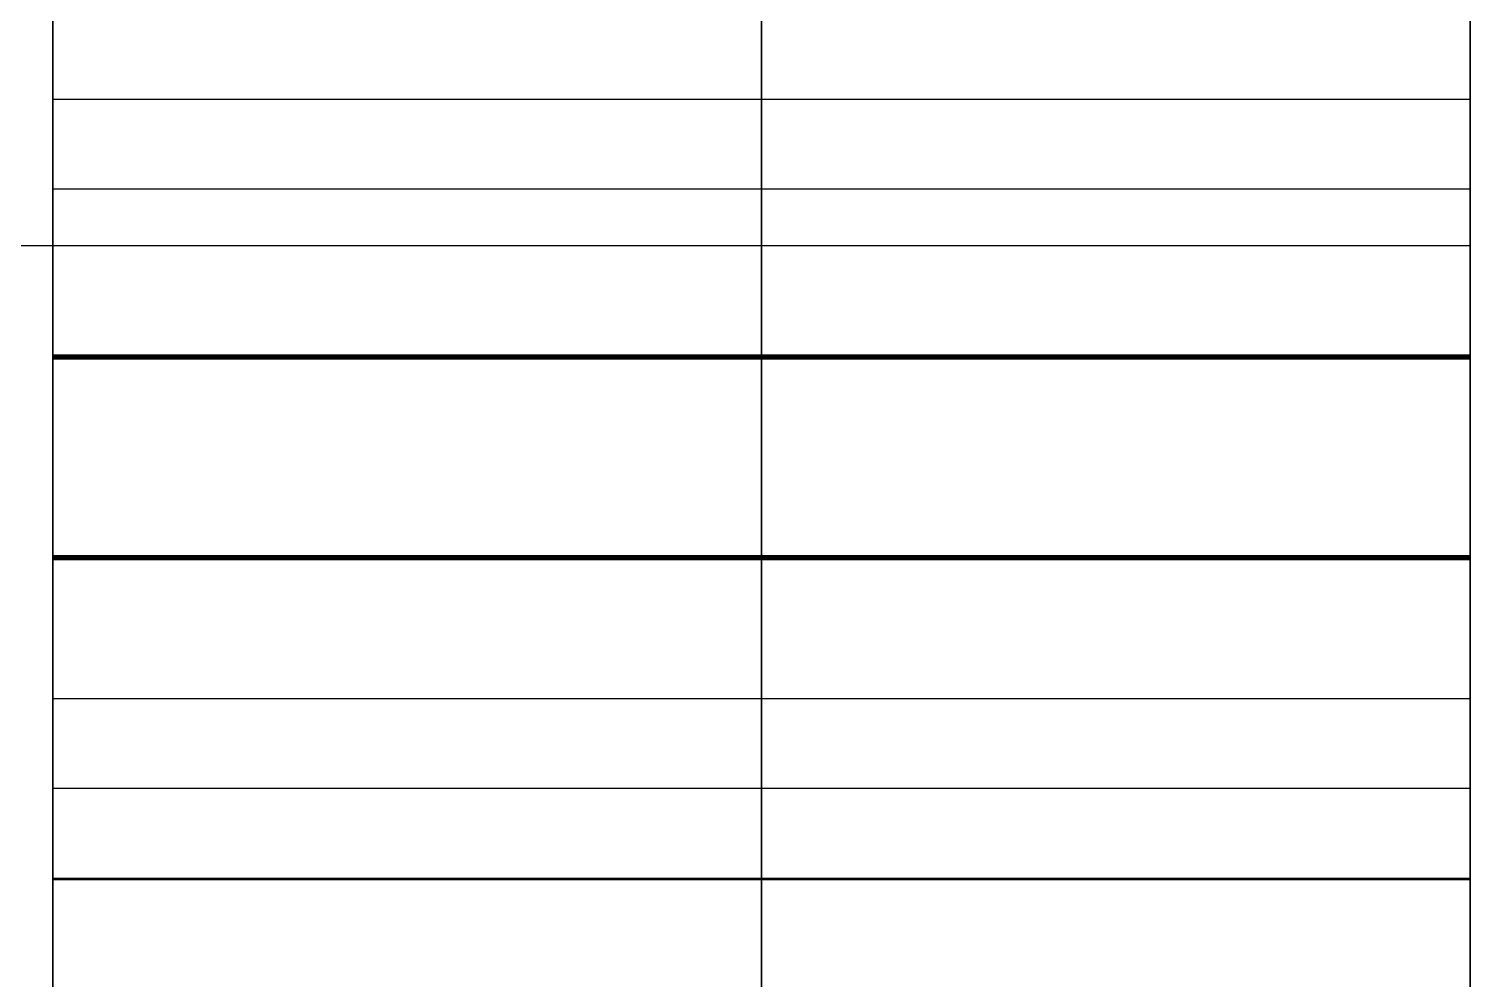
# Model space of a CAD drawing. Header units: millimetres. Extents: x -85 to 1059, y -155 to 155.
# Drawn here: x 1000.39 to 1007, y 2.64 to 6.99 of the extents above; entities that cross this region are included whole.
import ezdxf

# ---------------------------------------------------------------- set-up
doc = ezdxf.new("R2010")
doc.units = ezdxf.units.MM
doc.header["$MEASUREMENT"] = 0
doc.layers.add('Default', color=7, linetype='Continuous', true_color=0x000000)

msp = doc.modelspace()

# ---------------------------------------------------------------- linework, layer by layer
at = {"layer": 'Default'}
msp.add_line((1007, 11), (1007, 6), dxfattribs=at)
for points, degree, knots in [([(1000.5, 0.0018, 150.0005), (1000.5, 82.8446, 150.0005), (1000.5, 150.0018, 82.8432), (1000.5, 150.0018, 0.0004), (1000.5, 150.0018, -82.8427), (1000.5, 82.8446, -150), (1000.5, 0.0018, -150), (1000.5, -82.8411, -150), (1000.5, -149.9983, -82.8427), (1000.5, -149.9983, 0.0004), (1000.5, -149.9983, 82.8432), (1000.5, -82.8411, 150.0005), (1000.5, 0.0018, 150.0005)], 3, [-5, -5, -5, -5, -4, -4, -4, -3, -3, -3, -2, -2, -2, -1, -1, -1, -1]), ([(1000.5, 0.3488, 139.7504), (1000.5, -76.9709, 139.7504), (1000.5, -139.6511, 77.0702), (1000.5, -139.6511, -0.2498), (1000.5, -139.6511, -77.5699), (1000.5, -76.9709, -140.2497), (1000.5, 0.3488, -140.2497), (1000.5, 77.6689, -140.2497), (1000.5, 140.349, -77.5699), (1000.5, 140.349, -0.2498), (1000.5, 140.349, 77.0702), (1000.5, 77.6689, 139.7504), (1000.5, 0.3488, 139.7504)], 3, [20636, 20636, 20636, 20636, 20637, 20637, 20637, 20638, 20638, 20638, 20639, 20639, 20639, 20640, 20640, 20640, 20640]), ([(1007, 0.3488, 139.7504), (1007, -76.9709, 139.7504), (1007, -139.6511, 77.0702), (1007, -139.6511, -0.2498), (1007, -139.6511, -77.5699), (1007, -76.9709, -140.2497), (1007, 0.3488, -140.2497), (1007, 77.6689, -140.2497), (1007, 140.349, -77.5699), (1007, 140.349, -0.2498), (1007, 140.349, 77.0702), (1007, 77.6689, 139.7504), (1007, 0.3488, 139.7504)], 3, [20636, 20636, 20636, 20636, 20637, 20637, 20637, 20638, 20638, 20638, 20639, 20639, 20639, 20640, 20640, 20640, 20640]), ([(1000.5, 0.0018, 140.0004), (1000.5, -77.318, 140.0004), (1000.5, -139.9981, 77.3202), (1000.5, -139.9981, 0.0002), (1000.5, -139.9981, -77.3199), (1000.5, -77.318, -139.9997), (1000.5, 0.0018, -139.9997), (1000.5, 77.3215, -139.9997), (1000.5, 140.002, -77.3199), (1000.5, 140.002, 0.0002), (1000.5, 140.002, 77.3202), (1000.5, 77.3215, 140.0004), (1000.5, 0.0018, 140.0004)], 3, [-1, -1, -1, -1, 0, 0, 0, 1, 1, 1, 2, 2, 2, 3, 3, 3, 3]), ([(1003.75, 0.0018, 140.0004), (1003.75, -77.318, 140.0004), (1003.75, -139.9981, 77.3202), (1003.75, -139.9981, 0.0002), (1003.75, -139.9981, -77.3199), (1003.75, -77.318, -139.9997), (1003.75, 0.0018, -139.9997), (1003.75, 77.3215, -139.9997), (1003.75, 140.002, -77.3199), (1003.75, 140.002, 0.0002), (1003.75, 140.002, 77.3202), (1003.75, 77.3215, 140.0004), (1003.75, 0.0018, 140.0004)], 3, [-1, -1, -1, -1, 0, 0, 0, 1, 1, 1, 2, 2, 2, 3, 3, 3, 3]), ([(1007, 0.0018, 140.0004), (1007, -77.318, 140.0004), (1007, -139.9981, 77.3202), (1007, -139.9981, 0.0002), (1007, -139.9981, -77.3199), (1007, -77.318, -139.9997), (1007, 0.0018, -139.9997), (1007, 77.3215, -139.9997), (1007, 140.002, -77.3199), (1007, 140.002, 0.0002), (1007, 140.002, 77.3202), (1007, 77.3215, 140.0004), (1007, 0.0018, 140.0004)], 3, [-1, -1, -1, -1, 0, 0, 0, 1, 1, 1, 2, 2, 2, 3, 3, 3, 3]), ([(1007, 124.0322, 15.6482), (1007, 116.3332, 77.2989), (1007, 63.7379, 125.0004), (1007, 0.0019, 125.0004), (1007, -17.5054, 125.0004), (1007, -34.1724, 121.4011), (1007, -49.2988, 114.9022)], 3, [595.378082, 595.378082, 595.378082, 595.378082, 596.378082, 596.378082, 596.378082, 597.378082, 597.378082, 597.378082, 597.378082]), ([(1007, -49.627, -114.76), (1007, -34.4135, -121.3481), (1007, -17.6322, -124.9994), (1007, 0.0018, -124.9994), (1007, 63.676, -124.9994), (1007, 116.2304, -77.3892), (1007, 124.0095, -15.8252)], 3, [1200.555169, 1200.555169, 1200.555169, 1200.555169, 1201.555169, 1201.555169, 1201.555169, 1202.555169, 1202.555169, 1202.555169, 1202.555169]), ([(1007, 0.0018, 11.1001), (1007, -6.1285, 11.1001), (1007, -11.098, 6.1305), (1007, -11.098, -0.0001), (1007, -11.098, -6.1303), (1007, -6.1285, -11.0999), (1007, 0.0018, -11.0999), (1007, 6.132, -11.0999), (1007, 11.1019, -6.1303), (1007, 11.1019, -0.0001), (1007, 11.1019, 6.1305), (1007, 6.132, 11.1001), (1007, 0.0018, 11.1001)], 3, [1795.564678, 1795.564678, 1795.564678, 1795.564678, 1796.564678, 1796.564678, 1796.564678, 1797.564678, 1797.564678, 1797.564678, 1798.564678, 1798.564678, 1798.564678, 1799.564678, 1799.564678, 1799.564678, 1799.564678]), ([(1000.5, 5.499, 152.6422), (1000.5, 5.5126, 152.6804), (1000.5, 5.5262, 152.7187), (1000.5, 5.5424, 152.7639), (1000.5, 5.5587, 152.809), (1000.5, 5.5751, 152.8545), (1000.5, 5.5915, 152.9), (1000.5, 5.6082, 152.9455), (1000.5, 5.625, 152.991), (1000.5, 5.6417, 153.0367), (1000.5, 5.6585, 153.0824), (1000.5, 5.6756, 153.1286), (1000.5, 5.6927, 153.1748), (1000.5, 5.71, 153.2211), (1000.5, 5.7273, 153.2673), (1000.5, 5.7447, 153.314), (1000.5, 5.7622, 153.3608), (1000.5, 5.7798, 153.4077), (1000.5, 5.7975, 153.4546), (1000.5, 5.8153, 153.5015), (1000.5, 5.8331, 153.5484), (1000.5, 5.8511, 153.5959), (1000.5, 5.8691, 153.6433), (1000.5, 5.8874, 153.691), (1000.5, 5.9058, 153.7386), (1000.5, 5.924, 153.7864), (1000.5, 5.9421, 153.8342), (1000.5, 5.961, 153.8822), (1000.5, 5.9799, 153.9301), (1000.5, 5.9986, 153.9783), (1000.5, 6.0173, 154.0265), (1000.5, 6.0367, 154.0751), (1000.5, 6.0561, 154.1238), (1000.5, 6.0753, 154.1727), (1000.5, 6.0945, 154.2215), (1000.5, 6.1138, 154.2704), (1000.5, 6.133, 154.3193), (1000.5, 6.1529, 154.3686), (1000.5, 6.1728, 154.418), (1000.5, 6.1926, 154.4676), (1000.5, 6.2124, 154.5172), (1000.5, 6.2326, 154.5671), (1000.5, 6.2529, 154.617), (1000.5, 6.2564, 154.6256), (1000.5, 6.26, 154.6343)], 2, [179, 179, 179, 180, 180, 181, 181, 182, 182, 183, 183, 184, 184, 185, 185, 186, 186, 187, 187, 188, 188, 189, 189, 190, 190, 191, 191, 192, 192, 193, 193, 194, 194, 195, 195, 196, 196, 197, 197, 198, 198, 199, 199, 200, 200, 201, 201, 201]), ([(1000.5, 6.26, -155.1335), (1000.5, 6.2564, -155.1249), (1000.5, 6.2529, -155.1162), (1000.5, 6.2326, -155.0665), (1000.5, 6.2124, -155.0168), (1000.5, 6.1926, -154.9672), (1000.5, 6.1728, -154.9176), (1000.5, 6.1529, -154.8684), (1000.5, 6.133, -154.8192), (1000.5, 6.1138, -154.7702), (1000.5, 6.0945, -154.7211), (1000.5, 6.0753, -154.6723), (1000.5, 6.0561, -154.6234), (1000.5, 6.0367, -154.5749), (1000.5, 6.0173, -154.5264), (1000.5, 5.9986, -154.4781), (1000.5, 5.9799, -154.4297), (1000.5, 5.961, -154.3818), (1000.5, 5.9421, -154.3338), (1000.5, 5.924, -154.2858), (1000.5, 5.9058, -154.2378), (1000.5, 5.8874, -154.1904), (1000.5, 5.8691, -154.1429), (1000.5, 5.8511, -154.0955), (1000.5, 5.8331, -154.048), (1000.5, 5.8153, -154.0009), (1000.5, 5.7975, -153.9538), (1000.5, 5.7798, -153.9071), (1000.5, 5.7622, -153.8604), (1000.5, 5.7447, -153.8136), (1000.5, 5.7273, -153.7669), (1000.5, 5.71, -153.7205), (1000.5, 5.6927, -153.6741), (1000.5, 5.6756, -153.6282), (1000.5, 5.6585, -153.5824), (1000.5, 5.6417, -153.5365), (1000.5, 5.625, -153.4906), (1000.5, 5.6082, -153.445), (1000.5, 5.5915, -153.3993), (1000.5, 5.5751, -153.3539), (1000.5, 5.5587, -153.3086), (1000.5, 5.5424, -153.2635), (1000.5, 5.5262, -153.2183), (1000.5, 5.5126, -153.1802), (1000.5, 5.499, -153.1421)], 2, [10253, 10253, 10253, 10254, 10254, 10255, 10255, 10256, 10256, 10257, 10257, 10258, 10258, 10259, 10259, 10260, 10260, 10261, 10261, 10262, 10262, 10263, 10263, 10264, 10264, 10265, 10265, 10266, 10266, 10267, 10267, 10268, 10268, 10269, 10269, 10270, 10270, 10271, 10271, 10272, 10272, 10273, 10273, 10274, 10274, 10275, 10275, 10275]), ([(1007, 5.499, 152.6422), (1007, 5.5126, 152.6804), (1007, 5.5262, 152.7187), (1007, 5.5424, 152.7639), (1007, 5.5587, 152.809), (1007, 5.5751, 152.8545), (1007, 5.5915, 152.9), (1007, 5.6082, 152.9455), (1007, 5.625, 152.991), (1007, 5.6417, 153.0367), (1007, 5.6585, 153.0824), (1007, 5.6756, 153.1286), (1007, 5.6927, 153.1748), (1007, 5.71, 153.2211), (1007, 5.7273, 153.2673), (1007, 5.7447, 153.314), (1007, 5.7622, 153.3608), (1007, 5.7798, 153.4077), (1007, 5.7975, 153.4546), (1007, 5.8153, 153.5015), (1007, 5.8331, 153.5484), (1007, 5.8511, 153.5959), (1007, 5.8691, 153.6433), (1007, 5.8874, 153.691), (1007, 5.9058, 153.7386), (1007, 5.924, 153.7864), (1007, 5.9421, 153.8342), (1007, 5.961, 153.8822), (1007, 5.9799, 153.9301), (1007, 5.9986, 153.9783), (1007, 6.0173, 154.0265), (1007, 6.0367, 154.0751), (1007, 6.0561, 154.1238), (1007, 6.0753, 154.1727), (1007, 6.0945, 154.2215), (1007, 6.1138, 154.2704), (1007, 6.133, 154.3193), (1007, 6.1529, 154.3686), (1007, 6.1728, 154.418), (1007, 6.1926, 154.4676), (1007, 6.2124, 154.5172), (1007, 6.2326, 154.5671), (1007, 6.2529, 154.617), (1007, 6.2564, 154.6256), (1007, 6.26, 154.6343)], 2, [179, 179, 179, 180, 180, 181, 181, 182, 182, 183, 183, 184, 184, 185, 185, 186, 186, 187, 187, 188, 188, 189, 189, 190, 190, 191, 191, 192, 192, 193, 193, 194, 194, 195, 195, 196, 196, 197, 197, 198, 198, 199, 199, 200, 200, 201, 201, 201]), ([(1007, 6.26, -155.1335), (1007, 6.2564, -155.1249), (1007, 6.2529, -155.1162), (1007, 6.2326, -155.0665), (1007, 6.2124, -155.0168), (1007, 6.1926, -154.9672), (1007, 6.1728, -154.9176), (1007, 6.1529, -154.8684), (1007, 6.133, -154.8192), (1007, 6.1138, -154.7702), (1007, 6.0945, -154.7211), (1007, 6.0753, -154.6723), (1007, 6.0561, -154.6234), (1007, 6.0367, -154.5749), (1007, 6.0173, -154.5264), (1007, 5.9986, -154.4781), (1007, 5.9799, -154.4297), (1007, 5.961, -154.3818), (1007, 5.9421, -154.3338), (1007, 5.924, -154.2858), (1007, 5.9058, -154.2378), (1007, 5.8874, -154.1904), (1007, 5.8691, -154.1429), (1007, 5.8511, -154.0955), (1007, 5.8331, -154.048), (1007, 5.8153, -154.0009), (1007, 5.7975, -153.9538), (1007, 5.7798, -153.9071), (1007, 5.7622, -153.8604), (1007, 5.7447, -153.8136), (1007, 5.7273, -153.7669), (1007, 5.71, -153.7205), (1007, 5.6927, -153.6741), (1007, 5.6756, -153.6282), (1007, 5.6585, -153.5824), (1007, 5.6417, -153.5365), (1007, 5.625, -153.4906), (1007, 5.6082, -153.445), (1007, 5.5915, -153.3993), (1007, 5.5751, -153.3539), (1007, 5.5587, -153.3086), (1007, 5.5424, -153.2635), (1007, 5.5262, -153.2183), (1007, 5.5126, -153.1802), (1007, 5.499, -153.1421)], 2, [10253, 10253, 10253, 10254, 10254, 10255, 10255, 10256, 10256, 10257, 10257, 10258, 10258, 10259, 10259, 10260, 10260, 10261, 10261, 10262, 10262, 10263, 10263, 10264, 10264, 10265, 10265, 10266, 10266, 10267, 10267, 10268, 10268, 10269, 10269, 10270, 10270, 10271, 10271, 10272, 10272, 10273, 10273, 10274, 10274, 10275, 10275, 10275]), ([(1000.5, 5.499, -153.1421), (1000.5, 5.4978, -153.1391), (1000.5, 5.4966, -153.1361), (1000.5, 5.4955, -153.1336), (1000.5, 5.4944, -153.1312)], 2, [10275, 10275, 10275, 10276, 10276, 10277, 10277, 10277]), ([(1000.5, 5.4874, -153.1199), (1000.5, 5.4863, -153.1186), (1000.5, 5.4853, -153.1174), (1000.5, 5.4844, -153.1163), (1000.5, 5.4835, -153.1153)], 2, [10280, 10280, 10280, 10281, 10281, 10282, 10282, 10282]), ([(1007, 5.499, -153.1421), (1007, 5.4978, -153.1391), (1007, 5.4966, -153.1361), (1007, 5.4955, -153.1336), (1007, 5.4944, -153.1312)], 2, [10275, 10275, 10275, 10276, 10276, 10277, 10277, 10277]), ([(1007, 5.4874, -153.1199), (1007, 5.4863, -153.1186), (1007, 5.4853, -153.1174), (1007, 5.4844, -153.1163), (1007, 5.4835, -153.1153)], 2, [10280, 10280, 10280, 10281, 10281, 10282, 10282, 10282]), ([(1000.5, 5.4835, -153.1153), (1000.5, 5.4825, -153.1149), (1000.5, 5.4814, -153.1146), (1000.5, 5.4803, -153.1142), (1000.5, 5.4793, -153.1139)], 2, [10282, 10282, 10282, 10283, 10283, 10284, 10284, 10284]), ([(1000.5, 4.5779, 152.6414), (1000.5, 4.7252, 152.6374), (1000.5, 4.8725, 152.6333), (1000.5, 5.0284, 152.6286), (1000.5, 5.1844, 152.6238), (1000.5, 5.3318, 152.6189), (1000.5, 5.4793, 152.6139)], 2, [167, 167, 167, 168, 168, 169, 169, 170, 170, 170]), ([(1000.5, 5.4793, -153.1139), (1000.5, 5.3318, -153.1186), (1000.5, 5.1844, -153.1234), (1000.5, 5.0284, -153.1282), (1000.5, 4.8725, -153.1329), (1000.5, 4.7252, -153.1372), (1000.5, 4.5779, -153.1414)], 2, [10284, 10284, 10284, 10285, 10285, 10286, 10286, 10287, 10287, 10287]), ([(1007, 5.4835, -153.1153), (1007, 5.4825, -153.1149), (1007, 5.4814, -153.1146), (1007, 5.4803, -153.1142), (1007, 5.4793, -153.1139)], 2, [10282, 10282, 10282, 10283, 10283, 10284, 10284, 10284]), ([(1007, 4.5779, 152.6414), (1007, 4.7252, 152.6374), (1007, 4.8725, 152.6333), (1007, 5.0284, 152.6286), (1007, 5.1844, 152.6238), (1007, 5.3318, 152.6189), (1007, 5.4793, 152.6139)], 2, [167, 167, 167, 168, 168, 169, 169, 170, 170, 170]), ([(1007, 5.4793, -153.1139), (1007, 5.3318, -153.1186), (1007, 5.1844, -153.1234), (1007, 5.0284, -153.1282), (1007, 4.8725, -153.1329), (1007, 4.7252, -153.1372), (1007, 4.5779, -153.1414)], 2, [10284, 10284, 10284, 10285, 10285, 10286, 10286, 10287, 10287, 10287]), ([(1000.5, 4.5614, 152.6651), (1000.5, 4.5624, 152.6626), (1000.5, 4.5635, 152.6601), (1000.5, 4.5645, 152.6577), (1000.5, 4.5656, 152.6552)], 2, [159, 159, 159, 160, 160, 161, 161, 161]), ([(1007, 4.5614, 152.6651), (1007, 4.5624, 152.6626), (1007, 4.5635, 152.6601), (1007, 4.5645, 152.6577), (1007, 4.5656, 152.6552)], 2, [159, 159, 159, 160, 160, 161, 161, 161]), ([(1000.5, 3.9221, 154.7052), (1000.5, 3.9249, 154.6966), (1000.5, 3.9278, 154.6879), (1000.5, 3.9449, 154.6369), (1000.5, 3.962, 154.586), (1000.5, 3.9789, 154.5353), (1000.5, 3.9958, 154.4847), (1000.5, 4.0126, 154.4344), (1000.5, 4.0294, 154.3842), (1000.5, 4.0456, 154.3339), (1000.5, 4.0618, 154.2836), (1000.5, 4.0782, 154.2335), (1000.5, 4.0946, 154.1834), (1000.5, 4.1107, 154.1339), (1000.5, 4.1267, 154.0843), (1000.5, 4.1426, 154.0351), (1000.5, 4.1585, 153.9859), (1000.5, 4.1744, 153.9367), (1000.5, 4.1902, 153.8875), (1000.5, 4.2056, 153.8388), (1000.5, 4.2209, 153.7901), (1000.5, 4.2361, 153.7416), (1000.5, 4.2513, 153.6931), (1000.5, 4.2664, 153.6444), (1000.5, 4.2816, 153.5957), (1000.5, 4.2966, 153.5479), (1000.5, 4.3116, 153.5001), (1000.5, 4.3262, 153.4521), (1000.5, 4.3409, 153.4042), (1000.5, 4.3555, 153.3567), (1000.5, 4.3701, 153.3093), (1000.5, 4.3844, 153.2616), (1000.5, 4.3987, 153.214), (1000.5, 4.4128, 153.1673), (1000.5, 4.4269, 153.1205), (1000.5, 4.4412, 153.0736), (1000.5, 4.4555, 153.0267), (1000.5, 4.4693, 152.9803), (1000.5, 4.483, 152.9339), (1000.5, 4.4968, 152.8877), (1000.5, 4.5106, 152.8415), (1000.5, 4.524, 152.7953), (1000.5, 4.5374, 152.749), (1000.5, 4.5487, 152.7101), (1000.5, 4.5599, 152.6711)], 2, [136, 136, 136, 137, 137, 138, 138, 139, 139, 140, 140, 141, 141, 142, 142, 143, 143, 144, 144, 145, 145, 146, 146, 147, 147, 148, 148, 149, 149, 150, 150, 151, 151, 152, 152, 153, 153, 154, 154, 155, 155, 156, 156, 157, 157, 158, 158, 158]), ([(1000.5, 4.5599, -153.1707), (1000.5, 4.5487, -153.2097), (1000.5, 4.5374, -153.2486), (1000.5, 4.524, -153.2947), (1000.5, 4.5106, -153.3407), (1000.5, 4.4968, -153.3869), (1000.5, 4.483, -153.4331), (1000.5, 4.4693, -153.4799), (1000.5, 4.4555, -153.5266), (1000.5, 4.4412, -153.5732), (1000.5, 4.4269, -153.6198), (1000.5, 4.4128, -153.6669), (1000.5, 4.3987, -153.714), (1000.5, 4.3844, -153.7612), (1000.5, 4.3701, -153.8085), (1000.5, 4.3555, -153.8561), (1000.5, 4.3409, -153.9037), (1000.5, 4.3262, -153.9515), (1000.5, 4.3116, -153.9993), (1000.5, 4.2966, -154.0475), (1000.5, 4.2816, -154.0957), (1000.5, 4.2664, -154.144), (1000.5, 4.2513, -154.1923), (1000.5, 4.2361, -154.241), (1000.5, 4.2209, -154.2897), (1000.5, 4.2056, -154.3385), (1000.5, 4.1902, -154.3874), (1000.5, 4.1744, -154.4364), (1000.5, 4.1585, -154.4855), (1000.5, 4.1426, -154.5349), (1000.5, 4.1267, -154.5843), (1000.5, 4.1107, -154.6338), (1000.5, 4.0946, -154.6834), (1000.5, 4.0782, -154.7333), (1000.5, 4.0618, -154.7832), (1000.5, 4.0456, -154.8333), (1000.5, 4.0294, -154.8834), (1000.5, 4.0126, -154.9339), (1000.5, 3.9958, -154.9843), (1000.5, 3.9789, -155.0349), (1000.5, 3.962, -155.0856), (1000.5, 3.9449, -155.1365), (1000.5, 3.9278, -155.1875), (1000.5, 3.9249, -155.1963), (1000.5, 3.9221, -155.2051)], 2, [10296, 10296, 10296, 10297, 10297, 10298, 10298, 10299, 10299, 10300, 10300, 10301, 10301, 10302, 10302, 10303, 10303, 10304, 10304, 10305, 10305, 10306, 10306, 10307, 10307, 10308, 10308, 10309, 10309, 10310, 10310, 10311, 10311, 10312, 10312, 10313, 10313, 10314, 10314, 10315, 10315, 10316, 10316, 10317, 10317, 10318, 10318, 10318]), ([(1007, 3.9221, 154.7052), (1007, 3.9249, 154.6966), (1007, 3.9278, 154.6879), (1007, 3.9449, 154.6369), (1007, 3.962, 154.586), (1007, 3.9789, 154.5353), (1007, 3.9958, 154.4847), (1007, 4.0126, 154.4344), (1007, 4.0294, 154.3842), (1007, 4.0456, 154.3339), (1007, 4.0618, 154.2836), (1007, 4.0782, 154.2335), (1007, 4.0946, 154.1834), (1007, 4.1107, 154.1339), (1007, 4.1267, 154.0843), (1007, 4.1426, 154.0351), (1007, 4.1585, 153.9859), (1007, 4.1744, 153.9367), (1007, 4.1902, 153.8875), (1007, 4.2056, 153.8388), (1007, 4.2209, 153.7901), (1007, 4.2361, 153.7416), (1007, 4.2513, 153.6931), (1007, 4.2664, 153.6444), (1007, 4.2816, 153.5957), (1007, 4.2966, 153.5479), (1007, 4.3116, 153.5001), (1007, 4.3262, 153.4521), (1007, 4.3409, 153.4042), (1007, 4.3555, 153.3567), (1007, 4.3701, 153.3093), (1007, 4.3844, 153.2616), (1007, 4.3987, 153.214), (1007, 4.4128, 153.1673), (1007, 4.4269, 153.1205), (1007, 4.4412, 153.0736), (1007, 4.4555, 153.0267), (1007, 4.4693, 152.9803), (1007, 4.483, 152.9339), (1007, 4.4968, 152.8877), (1007, 4.5106, 152.8415), (1007, 4.524, 152.7953), (1007, 4.5374, 152.749), (1007, 4.5487, 152.7101), (1007, 4.5599, 152.6711)], 2, [136, 136, 136, 137, 137, 138, 138, 139, 139, 140, 140, 141, 141, 142, 142, 143, 143, 144, 144, 145, 145, 146, 146, 147, 147, 148, 148, 149, 149, 150, 150, 151, 151, 152, 152, 153, 153, 154, 154, 155, 155, 156, 156, 157, 157, 158, 158, 158]), ([(1007, 4.5599, -153.1707), (1007, 4.5487, -153.2097), (1007, 4.5374, -153.2486), (1007, 4.524, -153.2947), (1007, 4.5106, -153.3407), (1007, 4.4968, -153.3869), (1007, 4.483, -153.4331), (1007, 4.4693, -153.4799), (1007, 4.4555, -153.5266), (1007, 4.4412, -153.5732), (1007, 4.4269, -153.6198), (1007, 4.4128, -153.6669), (1007, 4.3987, -153.714), (1007, 4.3844, -153.7612), (1007, 4.3701, -153.8085), (1007, 4.3555, -153.8561), (1007, 4.3409, -153.9037), (1007, 4.3262, -153.9515), (1007, 4.3116, -153.9993), (1007, 4.2966, -154.0475), (1007, 4.2816, -154.0957), (1007, 4.2664, -154.144), (1007, 4.2513, -154.1923), (1007, 4.2361, -154.241), (1007, 4.2209, -154.2897), (1007, 4.2056, -154.3385), (1007, 4.1902, -154.3874), (1007, 4.1744, -154.4364), (1007, 4.1585, -154.4855), (1007, 4.1426, -154.5349), (1007, 4.1267, -154.5843), (1007, 4.1107, -154.6338), (1007, 4.0946, -154.6834), (1007, 4.0782, -154.7333), (1007, 4.0618, -154.7832), (1007, 4.0456, -154.8333), (1007, 4.0294, -154.8834), (1007, 4.0126, -154.9339), (1007, 3.9958, -154.9843), (1007, 3.9789, -155.0349), (1007, 3.962, -155.0856), (1007, 3.9449, -155.1365), (1007, 3.9278, -155.1875), (1007, 3.9249, -155.1963), (1007, 3.9221, -155.2051)], 2, [10296, 10296, 10296, 10297, 10297, 10298, 10298, 10299, 10299, 10300, 10300, 10301, 10301, 10302, 10302, 10303, 10303, 10304, 10304, 10305, 10305, 10306, 10306, 10307, 10307, 10308, 10308, 10309, 10309, 10310, 10310, 10311, 10311, 10312, 10312, 10313, 10313, 10314, 10314, 10315, 10315, 10316, 10316, 10317, 10317, 10318, 10318, 10318]), ([(1000.5, 2.3791, 152.7152), (1000.5, 2.3919, 152.7538), (1000.5, 2.4048, 152.7924), (1000.5, 2.4202, 152.8379), (1000.5, 2.4355, 152.8835), (1000.5, 2.451, 152.9293), (1000.5, 2.4666, 152.9752), (1000.5, 2.4823, 153.0209), (1000.5, 2.498, 153.0665), (1000.5, 2.5138, 153.1128), (1000.5, 2.5297, 153.159), (1000.5, 2.5458, 153.2055), (1000.5, 2.5618, 153.2521), (1000.5, 2.578, 153.2987), (1000.5, 2.5943, 153.3452), (1000.5, 2.6108, 153.3923), (1000.5, 2.6274, 153.4394), (1000.5, 2.6442, 153.4863), (1000.5, 2.6609, 153.5333), (1000.5, 2.6777, 153.5807), (1000.5, 2.6945, 153.6282), (1000.5, 2.7116, 153.6761), (1000.5, 2.7287, 153.7241), (1000.5, 2.746, 153.7719), (1000.5, 2.7632, 153.8197), (1000.5, 2.7807, 153.8681), (1000.5, 2.7982, 153.9164), (1000.5, 2.8158, 153.9645), (1000.5, 2.8334, 154.0127), (1000.5, 2.8513, 154.0616), (1000.5, 2.8691, 154.1104), (1000.5, 2.8874, 154.1594), (1000.5, 2.9058, 154.2085), (1000.5, 2.9239, 154.2573), (1000.5, 2.9421, 154.3062), (1000.5, 2.9606, 154.3558), (1000.5, 2.9791, 154.4053), (1000.5, 2.9978, 154.4551), (1000.5, 3.0165, 154.5048), (1000.5, 3.0356, 154.5547), (1000.5, 3.0546, 154.6047), (1000.5, 3.0735, 154.6549), (1000.5, 3.0924, 154.7052)], 2, [112, 112, 112, 113, 113, 114, 114, 115, 115, 116, 116, 117, 117, 118, 118, 119, 119, 120, 120, 121, 121, 122, 122, 123, 123, 124, 124, 125, 125, 126, 126, 127, 127, 128, 128, 129, 129, 130, 130, 131, 131, 132, 132, 133, 133, 133]), ([(1000.5, 3.0924, -155.2044), (1000.5, 3.0735, -155.1543), (1000.5, 3.0546, -155.1042), (1000.5, 3.0356, -155.0543), (1000.5, 3.0165, -155.0044), (1000.5, 2.9978, -154.9547), (1000.5, 2.9791, -154.9049), (1000.5, 2.9606, -154.8554), (1000.5, 2.9421, -154.8058), (1000.5, 2.9239, -154.7568), (1000.5, 2.9058, -154.7077), (1000.5, 2.8874, -154.6589), (1000.5, 2.8691, -154.61), (1000.5, 2.8513, -154.5611), (1000.5, 2.8334, -154.5123), (1000.5, 2.8158, -154.464), (1000.5, 2.7982, -154.4156), (1000.5, 2.7807, -154.3675), (1000.5, 2.7632, -154.3193), (1000.5, 2.746, -154.2713), (1000.5, 2.7287, -154.2234), (1000.5, 2.7116, -154.1757), (1000.5, 2.6945, -154.1281), (1000.5, 2.6777, -154.0807), (1000.5, 2.6609, -154.0332), (1000.5, 2.6442, -153.9859), (1000.5, 2.6274, -153.9387), (1000.5, 2.6108, -153.8918), (1000.5, 2.5943, -153.8448), (1000.5, 2.578, -153.7981), (1000.5, 2.5618, -153.7513), (1000.5, 2.5458, -153.7051), (1000.5, 2.5297, -153.6589), (1000.5, 2.5138, -153.6125), (1000.5, 2.498, -153.5661), (1000.5, 2.4823, -153.5203), (1000.5, 2.4666, -153.4744), (1000.5, 2.451, -153.4287), (1000.5, 2.4355, -153.383), (1000.5, 2.4202, -153.3375), (1000.5, 2.4048, -153.292), (1000.5, 2.3919, -153.2536), (1000.5, 2.3791, -153.2151)], 2, [10321, 10321, 10321, 10322, 10322, 10323, 10323, 10324, 10324, 10325, 10325, 10326, 10326, 10327, 10327, 10328, 10328, 10329, 10329, 10330, 10330, 10331, 10331, 10332, 10332, 10333, 10333, 10334, 10334, 10335, 10335, 10336, 10336, 10337, 10337, 10338, 10338, 10339, 10339, 10340, 10340, 10341, 10341, 10342, 10342, 10342]), ([(1007, 2.3791, 152.7152), (1007, 2.3919, 152.7538), (1007, 2.4048, 152.7924), (1007, 2.4202, 152.8379), (1007, 2.4355, 152.8835), (1007, 2.451, 152.9293), (1007, 2.4666, 152.9752), (1007, 2.4823, 153.0209), (1007, 2.498, 153.0665), (1007, 2.5138, 153.1128), (1007, 2.5297, 153.159), (1007, 2.5458, 153.2055), (1007, 2.5618, 153.2521), (1007, 2.578, 153.2987), (1007, 2.5943, 153.3452), (1007, 2.6108, 153.3923), (1007, 2.6274, 153.4394), (1007, 2.6442, 153.4863), (1007, 2.6609, 153.5333), (1007, 2.6777, 153.5807), (1007, 2.6945, 153.6282), (1007, 2.7116, 153.6761), (1007, 2.7287, 153.7241), (1007, 2.746, 153.7719), (1007, 2.7632, 153.8197), (1007, 2.7807, 153.8681), (1007, 2.7982, 153.9164), (1007, 2.8158, 153.9645), (1007, 2.8334, 154.0127), (1007, 2.8513, 154.0616), (1007, 2.8691, 154.1104), (1007, 2.8874, 154.1594), (1007, 2.9058, 154.2085), (1007, 2.9239, 154.2573), (1007, 2.9421, 154.3062), (1007, 2.9606, 154.3558), (1007, 2.9791, 154.4053), (1007, 2.9978, 154.4551), (1007, 3.0165, 154.5048), (1007, 3.0356, 154.5547), (1007, 3.0546, 154.6047), (1007, 3.0735, 154.6549), (1007, 3.0924, 154.7052)], 2, [112, 112, 112, 113, 113, 114, 114, 115, 115, 116, 116, 117, 117, 118, 118, 119, 119, 120, 120, 121, 121, 122, 122, 123, 123, 124, 124, 125, 125, 126, 126, 127, 127, 128, 128, 129, 129, 130, 130, 131, 131, 132, 132, 133, 133, 133]), ([(1007, 3.0924, -155.2044), (1007, 3.0735, -155.1543), (1007, 3.0546, -155.1042), (1007, 3.0356, -155.0543), (1007, 3.0165, -155.0044), (1007, 2.9978, -154.9547), (1007, 2.9791, -154.9049), (1007, 2.9606, -154.8554), (1007, 2.9421, -154.8058), (1007, 2.9239, -154.7568), (1007, 2.9058, -154.7077), (1007, 2.8874, -154.6589), (1007, 2.8691, -154.61), (1007, 2.8513, -154.5611), (1007, 2.8334, -154.5123), (1007, 2.8158, -154.464), (1007, 2.7982, -154.4156), (1007, 2.7807, -154.3675), (1007, 2.7632, -154.3193), (1007, 2.746, -154.2713), (1007, 2.7287, -154.2234), (1007, 2.7116, -154.1757), (1007, 2.6945, -154.1281), (1007, 2.6777, -154.0807), (1007, 2.6609, -154.0332), (1007, 2.6442, -153.9859), (1007, 2.6274, -153.9387), (1007, 2.6108, -153.8918), (1007, 2.5943, -153.8448), (1007, 2.578, -153.7981), (1007, 2.5618, -153.7513), (1007, 2.5458, -153.7051), (1007, 2.5297, -153.6589), (1007, 2.5138, -153.6125), (1007, 2.498, -153.5661), (1007, 2.4823, -153.5203), (1007, 2.4666, -153.4744), (1007, 2.451, -153.4287), (1007, 2.4355, -153.383), (1007, 2.4202, -153.3375), (1007, 2.4048, -153.292), (1007, 2.3919, -153.2536), (1007, 2.3791, -153.2151)], 2, [10321, 10321, 10321, 10322, 10322, 10323, 10323, 10324, 10324, 10325, 10325, 10326, 10326, 10327, 10327, 10328, 10328, 10329, 10329, 10330, 10330, 10331, 10331, 10332, 10332, 10333, 10333, 10334, 10334, 10335, 10335, 10336, 10336, 10337, 10337, 10338, 10338, 10339, 10339, 10340, 10340, 10341, 10341, 10342, 10342, 10342])]:
    msp.add_open_spline(points, degree=degree, knots=knots, dxfattribs=at)
for points, degree in [([(1007, 2.4611, 24.8821), (1007, 9.479, 24.1967), (1007, 15.6462, 20.61), (1007, 19.7476, 15.337)], 3), ([(1007, 19.5012, -15.645), (1007, 15.379, -20.7761), (1007, 9.2738, -24.2467), (1007, 2.3477, -24.8909)], 3), ([(1000.5, 6.6713, 154.6212), (1000.5, 6.8768, 154.6108), (1000.5, 7.0823, 154.6004)], 2), ([(1000.5, 7.0823, -155.0997), (1000.5, 6.8768, -155.1102), (1000.5, 6.6713, -155.1208)], 2), ([(1007, 6.6713, 154.6212), (1007, 6.8768, 154.6108), (1007, 7.0823, 154.6004)], 2), ([(1007, 7.0823, -155.0997), (1007, 6.8768, -155.1102), (1007, 6.6713, -155.1208)], 2), ([(1007, 6.6713, 154.6212), (1003.75, 6.6713, 154.6212), (1000.5, 6.6713, 154.6212)], 2), ([(1000.5, 6.26, 154.6343), (1000.5, 6.4656, 154.6278), (1000.5, 6.6713, 154.6212)], 2), ([(1007, 6.6713, -155.1208), (1003.75, 6.6713, -155.1208), (1000.5, 6.6713, -155.1208)], 2), ([(1000.5, 6.6713, -155.1208), (1000.5, 6.4656, -155.1272), (1000.5, 6.26, -155.1335)], 2), ([(1007, 6.26, 154.6343), (1007, 6.4656, 154.6278), (1007, 6.6713, 154.6212)], 2), ([(1007, 6.6713, -155.1208), (1007, 6.4656, -155.1272), (1007, 6.26, -155.1335)], 2), ([(1007, 6.26, 154.6343), (1003.75, 6.26, 154.6343), (1000.5, 6.26, 154.6343)], 2), ([(1007, 6.26, -155.1335), (1003.75, 6.26, -155.1335), (1000.5, 6.26, -155.1335)], 2), ([(1007, 6), (991, 6), (975, 6)], 2), ([(1007, 5.499, 152.6422), (1003.75, 5.499, 152.6422), (1000.5, 5.499, 152.6422)], 2), ([(1000.5, 5.4966, 152.6369), (1000.5, 5.4978, 152.6395), (1000.5, 5.499, 152.6422)], 2), ([(1007, 5.499, -153.1421), (1003.75, 5.499, -153.1421), (1000.5, 5.499, -153.1421)], 2), ([(1007, 5.4966, 152.6369), (1003.75, 5.4966, 152.6369), (1000.5, 5.4966, 152.6369)], 2), ([(1000.5, 5.4944, 152.6312), (1000.5, 5.4955, 152.634), (1000.5, 5.4966, 152.6369)], 2), ([(1007, 5.4944, 152.6312), (1003.75, 5.4944, 152.6312), (1000.5, 5.4944, 152.6312)], 2), ([(1000.5, 5.4923, 152.627), (1000.5, 5.4934, 152.6291), (1000.5, 5.4944, 152.6312)], 2), ([(1007, 5.4944, -153.1312), (1003.75, 5.4944, -153.1312), (1000.5, 5.4944, -153.1312)], 2), ([(1000.5, 5.4944, -153.1312), (1000.5, 5.4934, -153.129), (1000.5, 5.4923, -153.1269)], 2), ([(1007, 5.4923, 152.627), (1003.75, 5.4923, 152.627), (1000.5, 5.4923, 152.627)], 2), ([(1000.5, 5.4899, 152.6238), (1000.5, 5.4911, 152.6254), (1000.5, 5.4923, 152.627)], 2), ([(1007, 5.4923, -153.1269), (1003.75, 5.4923, -153.1269), (1000.5, 5.4923, -153.1269)], 2), ([(1000.5, 5.4923, -153.1269), (1000.5, 5.4911, -153.125), (1000.5, 5.4899, -153.123)], 2), ([(1007, 5.4899, 152.6238), (1003.75, 5.4899, 152.6238), (1000.5, 5.4899, 152.6238)], 2), ([(1000.5, 5.4874, 152.6203), (1000.5, 5.4886, 152.622), (1000.5, 5.4899, 152.6238)], 2), ([(1007, 5.4899, -153.123), (1003.75, 5.4899, -153.123), (1000.5, 5.4899, -153.123)], 2), ([(1000.5, 5.4899, -153.123), (1000.5, 5.4886, -153.1215), (1000.5, 5.4874, -153.1199)], 2), ([(1007, 5.4874, 152.6203), (1003.75, 5.4874, 152.6203), (1000.5, 5.4874, 152.6203)], 2), ([(1000.5, 5.4853, 152.6182), (1000.5, 5.4863, 152.6192), (1000.5, 5.4874, 152.6203)], 2), ([(1007, 5.4874, -153.1199), (1003.75, 5.4874, -153.1199), (1000.5, 5.4874, -153.1199)], 2), ([(1007, 5.4966, 152.6369), (1007, 5.4978, 152.6395), (1007, 5.499, 152.6422)], 2), ([(1007, 5.4944, 152.6312), (1007, 5.4955, 152.634), (1007, 5.4966, 152.6369)], 2), ([(1007, 5.4923, 152.627), (1007, 5.4934, 152.6291), (1007, 5.4944, 152.6312)], 2), ([(1007, 5.4944, -153.1312), (1007, 5.4934, -153.129), (1007, 5.4923, -153.1269)], 2), ([(1007, 5.4899, 152.6238), (1007, 5.4911, 152.6254), (1007, 5.4923, 152.627)], 2), ([(1007, 5.4923, -153.1269), (1007, 5.4911, -153.125), (1007, 5.4899, -153.123)], 2), ([(1007, 5.4874, 152.6203), (1007, 5.4886, 152.622), (1007, 5.4899, 152.6238)], 2), ([(1007, 5.4899, -153.123), (1007, 5.4886, -153.1215), (1007, 5.4874, -153.1199)], 2), ([(1007, 5.4853, 152.6182), (1007, 5.4863, 152.6192), (1007, 5.4874, 152.6203)], 2), ([(1007, 5.4853, 152.6182), (1003.75, 5.4853, 152.6182), (1000.5, 5.4853, 152.6182)], 2), ([(1000.5, 5.4835, 152.616), (1000.5, 5.4844, 152.6171), (1000.5, 5.4853, 152.6182)], 2), ([(1007, 5.4835, 152.616), (1003.75, 5.4835, 152.616), (1000.5, 5.4835, 152.616)], 2), ([(1000.5, 5.4814, 152.6146), (1000.5, 5.4825, 152.6153), (1000.5, 5.4835, 152.616)], 2), ([(1007, 5.4835, -153.1153), (1003.75, 5.4835, -153.1153), (1000.5, 5.4835, -153.1153)], 2), ([(1007, 5.4814, 152.6146), (1003.75, 5.4814, 152.6146), (1000.5, 5.4814, 152.6146)], 2), ([(1000.5, 5.4793, 152.6139), (1000.5, 5.4803, 152.6143), (1000.5, 5.4814, 152.6146)], 2), ([(1007, 5.4793, 152.6139), (1003.75, 5.4793, 152.6139), (1000.5, 5.4793, 152.6139)], 2), ([(1007, 5.4793, -153.1139), (1003.75, 5.4793, -153.1139), (1000.5, 5.4793, -153.1139)], 2), ([(1007, 5.4835, 152.616), (1007, 5.4844, 152.6171), (1007, 5.4853, 152.6182)], 2), ([(1007, 5.4814, 152.6146), (1007, 5.4825, 152.6153), (1007, 5.4835, 152.616)], 2), ([(1007, 5.4793, 152.6139), (1007, 5.4803, 152.6143), (1007, 5.4814, 152.6146)], 2), ([(1007, 4.5779, 152.6414), (1003.75, 4.5779, 152.6414), (1000.5, 4.5779, 152.6414)], 2), ([(1000.5, 4.5758, 152.6422), (1000.5, 4.5769, 152.6418), (1000.5, 4.5779, 152.6414)], 2), ([(1007, 4.5779, -153.1414), (1003.75, 4.5779, -153.1414), (1000.5, 4.5779, -153.1414)], 2), ([(1000.5, 4.5779, -153.1414), (1000.5, 4.5769, -153.1417), (1000.5, 4.5758, -153.1421)], 2), ([(1007, 4.5758, 152.6422), (1003.75, 4.5758, 152.6422), (1000.5, 4.5758, 152.6422)], 2), ([(1000.5, 4.5737, 152.6436), (1000.5, 4.5748, 152.6429), (1000.5, 4.5758, 152.6422)], 2), ([(1007, 4.5758, -153.1421), (1003.75, 4.5758, -153.1421), (1000.5, 4.5758, -153.1421)], 2), ([(1000.5, 4.5758, -153.1421), (1000.5, 4.5748, -153.1428), (1000.5, 4.5737, -153.1435)], 2), ([(1007, 4.5737, 152.6436), (1003.75, 4.5737, 152.6436), (1000.5, 4.5737, 152.6436)], 2), ([(1000.5, 4.5719, 152.6457), (1000.5, 4.5728, 152.6446), (1000.5, 4.5737, 152.6436)], 2), ([(1007, 4.5737, -153.1435), (1003.75, 4.5737, -153.1435), (1000.5, 4.5737, -153.1435)], 2), ([(1000.5, 4.5737, -153.1435), (1000.5, 4.5728, -153.1444), (1000.5, 4.5719, -153.1453)], 2), ([(1007, 4.5719, 152.6457), (1003.75, 4.5719, 152.6457), (1000.5, 4.5719, 152.6457)], 2), ([(1000.5, 4.5698, 152.6485), (1000.5, 4.5709, 152.6471), (1000.5, 4.5719, 152.6457)], 2), ([(1007, 4.5719, -153.1453), (1003.75, 4.5719, -153.1453), (1000.5, 4.5719, -153.1453)], 2), ([(1000.5, 4.5719, -153.1453), (1000.5, 4.5709, -153.1465), (1000.5, 4.5698, -153.1477)], 2), ([(1007, 4.5698, 152.6485), (1003.75, 4.5698, 152.6485), (1000.5, 4.5698, 152.6485)], 2), ([(1000.5, 4.5677, 152.652), (1000.5, 4.5688, 152.6503), (1000.5, 4.5698, 152.6485)], 2), ([(1007, 4.5698, -153.1477), (1003.75, 4.5698, -153.1477), (1000.5, 4.5698, -153.1477)], 2), ([(1000.5, 4.5698, -153.1477), (1000.5, 4.5688, -153.1495), (1000.5, 4.5677, -153.1513)], 2), ([(1007, 4.5677, 152.652), (1003.75, 4.5677, 152.652), (1000.5, 4.5677, 152.652)], 2), ([(1000.5, 4.5656, 152.6552), (1000.5, 4.5666, 152.6536), (1000.5, 4.5677, 152.652)], 2), ([(1007, 4.5677, -153.1513), (1003.75, 4.5677, -153.1513), (1000.5, 4.5677, -153.1513)], 2), ([(1000.5, 4.5677, -153.1513), (1000.5, 4.5666, -153.1532), (1000.5, 4.5656, -153.1552)], 2), ([(1007, 4.5656, 152.6552), (1003.75, 4.5656, 152.6552), (1000.5, 4.5656, 152.6552)], 2), ([(1007, 4.5656, -153.1552), (1003.75, 4.5656, -153.1552), (1000.5, 4.5656, -153.1552)], 2), ([(1000.5, 4.5656, -153.1552), (1000.5, 4.5645, -153.1573), (1000.5, 4.5635, -153.1594)], 2), ([(1007, 4.5635, -153.1594), (1003.75, 4.5635, -153.1594), (1000.5, 4.5635, -153.1594)], 2), ([(1000.5, 4.5635, -153.1594), (1000.5, 4.5624, -153.162), (1000.5, 4.5614, -153.1647)], 2), ([(1007, 4.5614, 152.6651), (1003.75, 4.5614, 152.6651), (1000.5, 4.5614, 152.6651)], 2), ([(1000.5, 4.5599, 152.6711), (1000.5, 4.5606, 152.6681), (1000.5, 4.5614, 152.6651)], 2), ([(1007, 4.5614, -153.1647), (1003.75, 4.5614, -153.1647), (1000.5, 4.5614, -153.1647)], 2), ([(1000.5, 4.5614, -153.1647), (1000.5, 4.5606, -153.1677), (1000.5, 4.5599, -153.1707)], 2), ([(1007, 4.5758, 152.6422), (1007, 4.5769, 152.6418), (1007, 4.5779, 152.6414)], 2), ([(1007, 4.5779, -153.1414), (1007, 4.5769, -153.1417), (1007, 4.5758, -153.1421)], 2), ([(1007, 4.5737, 152.6436), (1007, 4.5748, 152.6429), (1007, 4.5758, 152.6422)], 2), ([(1007, 4.5758, -153.1421), (1007, 4.5748, -153.1428), (1007, 4.5737, -153.1435)], 2), ([(1007, 4.5719, 152.6457), (1007, 4.5728, 152.6446), (1007, 4.5737, 152.6436)], 2), ([(1007, 4.5737, -153.1435), (1007, 4.5728, -153.1444), (1007, 4.5719, -153.1453)], 2), ([(1007, 4.5698, 152.6485), (1007, 4.5709, 152.6471), (1007, 4.5719, 152.6457)], 2), ([(1007, 4.5719, -153.1453), (1007, 4.5709, -153.1465), (1007, 4.5698, -153.1477)], 2), ([(1007, 4.5677, 152.652), (1007, 4.5688, 152.6503), (1007, 4.5698, 152.6485)], 2), ([(1007, 4.5698, -153.1477), (1007, 4.5688, -153.1495), (1007, 4.5677, -153.1513)], 2), ([(1007, 4.5656, 152.6552), (1007, 4.5666, 152.6536), (1007, 4.5677, 152.652)], 2), ([(1007, 4.5677, -153.1513), (1007, 4.5666, -153.1532), (1007, 4.5656, -153.1552)], 2), ([(1007, 4.5656, -153.1552), (1007, 4.5645, -153.1573), (1007, 4.5635, -153.1594)], 2), ([(1007, 4.5635, -153.1594), (1007, 4.5624, -153.162), (1007, 4.5614, -153.1647)], 2), ([(1007, 4.5599, 152.6711), (1007, 4.5606, 152.6681), (1007, 4.5614, 152.6651)], 2), ([(1007, 4.5614, -153.1647), (1007, 4.5606, -153.1677), (1007, 4.5599, -153.1707)], 2), ([(1007, 4.5599, 152.6711), (1003.75, 4.5599, 152.6711), (1000.5, 4.5599, 152.6711)], 2), ([(1007, 4.5599, -153.1707), (1003.75, 4.5599, -153.1707), (1000.5, 4.5599, -153.1707)], 2), ([(1007, 3.9221, 154.7052), (1003.75, 3.9221, 154.7052), (1000.5, 3.9221, 154.7052)], 2), ([(1000.5, 3.5108, 154.7182), (1000.5, 3.7164, 154.7117), (1000.5, 3.9221, 154.7052)], 2), ([(1007, 3.9221, -155.2051), (1003.75, 3.9221, -155.2051), (1000.5, 3.9221, -155.2051)], 2), ([(1000.5, 3.9221, -155.2051), (1000.5, 3.7164, -155.2113), (1000.5, 3.5108, -155.2175)], 2), ([(1007, 3.5108, 154.7182), (1007, 3.7164, 154.7117), (1007, 3.9221, 154.7052)], 2), ([(1007, 3.9221, -155.2051), (1007, 3.7164, -155.2113), (1007, 3.5108, -155.2175)], 2), ([(1007, 3.5108, 154.7182), (1003.75, 3.5108, 154.7182), (1000.5, 3.5108, 154.7182)], 2), ([(1000.5, 3.0994, 154.7225), (1000.5, 3.3051, 154.7204), (1000.5, 3.5108, 154.7182)], 2), ([(1007, 3.5108, -155.2175), (1003.75, 3.5108, -155.2175), (1000.5, 3.5108, -155.2175)], 2), ([(1000.5, 3.5108, -155.2175), (1000.5, 3.3051, -155.2196), (1000.5, 3.0994, -155.2217)], 2), ([(1007, 3.0994, 154.7225), (1007, 3.3051, 154.7204), (1007, 3.5108, 154.7182)], 2), ([(1007, 3.5108, -155.2175), (1007, 3.3051, -155.2196), (1007, 3.0994, -155.2217)], 2), ([(1007, 3.0994, 154.7225), (1003.75, 3.0994, 154.7225), (1000.5, 3.0994, 154.7225)], 2), ([(1000.5, 3.0924, 154.7052), (1000.5, 3.0959, 154.7138), (1000.5, 3.0994, 154.7225)], 2), ([(1007, 3.0994, -155.2217), (1003.75, 3.0994, -155.2217), (1000.5, 3.0994, -155.2217)], 2), ([(1000.5, 3.0994, -155.2217), (1000.5, 3.0959, -155.2131), (1000.5, 3.0924, -155.2044)], 2), ([(1007, 3.0924, 154.7052), (1003.75, 3.0924, 154.7052), (1000.5, 3.0924, 154.7052)], 2), ([(1007, 3.0924, -155.2044), (1003.75, 3.0924, -155.2044), (1000.5, 3.0924, -155.2044)], 2), ([(1007, 3.0924, 154.7052), (1007, 3.0959, 154.7138), (1007, 3.0994, 154.7225)], 2), ([(1007, 3.0994, -155.2217), (1007, 3.0959, -155.2131), (1007, 3.0924, -155.2044)], 2)]:
    msp.add_open_spline(points, degree=degree, dxfattribs=at)
for points, knots in [([(1007, 0, -11), (1007, -11, -11), (1007, -11), (1007, -11, 11), (1007, 0, 11), (1007, 11, 11), (1007, 11), (1007, 11, -11), (1007, 0, -11)], [0, 0, 0, 17.27876, 17.27876, 34.557519, 34.557519, 51.836279, 51.836279, 69.115038, 69.115038, 69.115038]), ([(1007, 0, -6), (1007, -6, -6), (1007, -6), (1007, -6, 6), (1007, 0, 6), (1007, 6, 6), (1007, 6), (1007, 6, -6), (1007, 0, -6)], [0, 0, 0, 9.424778, 9.424778, 18.849556, 18.849556, 28.274334, 28.274334, 37.699112, 37.699112, 37.699112])]:
    msp.add_rational_spline(points, [1, 0.707106781187, 1, 0.707106781187, 1, 0.707106781187, 1, 0.707106781187, 1], degree=2, knots=knots, dxfattribs=at)

doc.saveas('drawing.dxf')
